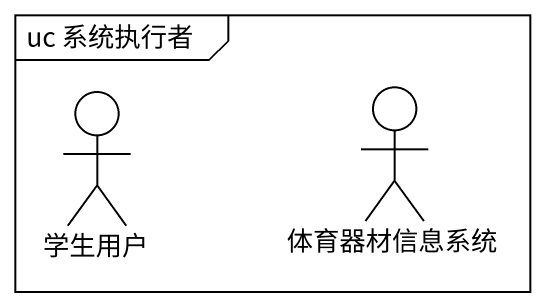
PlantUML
@startuml
mainframe uc 系统执行者
actor 体育器材信息系统
actor 学生用户
@enduml
